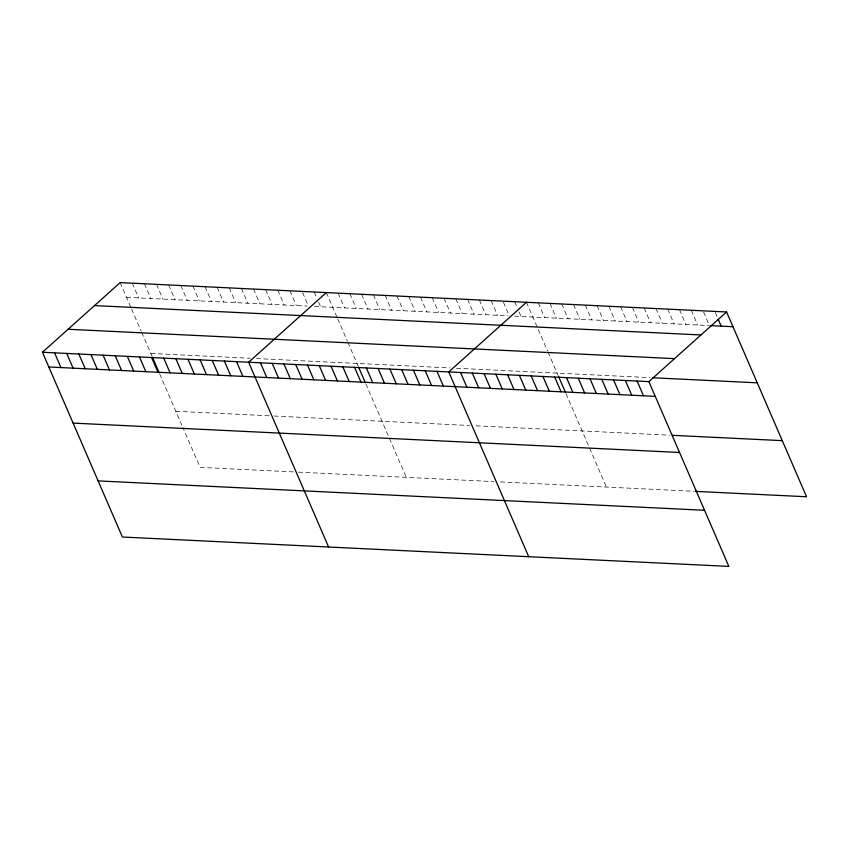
<?xml version="1.0" encoding="UTF-8"?>
<svg xmlns="http://www.w3.org/2000/svg" width="849" height="849" viewBox="0 0 849 849"><rect width="100%" height="100%" fill="white"/><g stroke="black" fill="none" stroke-linecap="round" stroke-linejoin="round"><path stroke-width="0.64" stroke-dasharray="4.25 3.18" d="M126.533 297.341L307.253 306.096M314.533 306.447L507.989 315.817M514.536 316.136L709.424 325.57M150.814 353.449L250.275 358.267M256.334 358.565L449.874 367.935M456.412 368.254L649.994 377.625M175.839 411.266L269.229 415.787M274.078 416.021L469.656 425.498M476.193 425.816L669.776 435.187M293.51 471.906L200.12 467.375L182.917 427.631M298.36 472.14L493.938 481.606M500.475 481.924L694.058 491.306M715.314 312.538L717.267 317.07M703.534 311.965L708.936 324.435M691.277 310.267L697.655 324.997M679.508 309.694L685.875 324.435M667.728 309.121L674.106 323.862M655.959 308.558L662.337 323.289M644.189 307.985L650.567 322.716M632.42 307.412L638.788 322.153M620.64 306.85L627.018 321.58M608.871 306.277L615.249 321.007M597.102 305.704L603.48 320.444M585.332 305.131L591.7 319.871M573.553 304.568L579.931 319.298M561.783 303.995L568.161 318.725M550.014 303.422L556.392 318.163M538.245 302.849L544.612 317.59M526.465 302.286L547.52 350.924M548.019 352.091L558.164 375.545M565.986 393.607L606.43 487.061M514.696 301.713L517.147 307.38M519.11 311.912L521.074 316.444M503.415 302.276L508.806 314.746M491.157 300.578L497.525 315.308M479.377 300.005L485.755 314.735M467.608 299.432L473.986 314.172M455.839 298.859L462.217 313.599M444.069 298.296L450.437 313.026M432.29 297.723L438.668 312.453M420.52 297.15L426.898 311.891M408.751 296.577L415.129 311.318M396.982 296.014L403.349 310.745M385.202 295.441L391.58 310.172M373.433 294.868L379.811 309.609M361.663 294.306L368.042 309.036M349.894 293.733L356.262 308.463M338.114 293.16L344.492 307.9M326.345 292.587L337.276 317.844M337.785 319.012L347.39 341.224M347.899 342.391L358.045 365.845M365.866 383.918L406.3 477.361M314.215 292.003L316.666 297.67M318.63 302.202L320.593 306.733M302.584 292.544L308.463 306.149M289.965 290.825L296.333 305.566M277.835 290.241L284.203 304.971M265.705 289.658L272.083 304.388M253.575 289.063L259.953 303.804M241.445 288.48L247.823 303.21M229.315 287.896L235.693 302.626M217.185 287.302L223.563 302.042M205.055 286.718L211.433 301.448M192.935 286.124L199.303 300.864M180.805 285.54L187.183 300.281M168.675 284.956L175.053 299.686M156.545 284.362L162.923 299.103M144.415 283.778L150.793 298.519M132.285 283.195L138.663 297.925M120.155 282.6L131.086 307.858M131.595 309.025L141.21 331.237M141.709 332.405L151.865 355.858M159.676 373.931L181.909 425.296"/><path stroke-width="1.27" d="M42.45 352.25L648.88 381.626L728.845 566.4L122.405 537.024L42.45 352.25L120.155 282.6L726.595 311.976L806.55 496.75L695.373 491.369M326.345 292.587L248.64 362.236L328.595 547.011M526.465 302.286L448.76 371.926L528.715 556.7M648.88 381.626L726.595 311.976M710.73 325.634L732.963 326.716M94.515 305.587L700.945 334.962M68.09 329.263L674.531 358.639M652.616 377.752L757.255 382.825M48.828 366.98L655.258 396.356M672.397 435.314L782.269 440.642M73.11 423.099L679.54 452.475M98.123 480.905L704.564 510.281M718.254 319.341L721.194 326.143M637.111 381.052L643.489 395.783M625.342 380.479L631.72 395.22M613.562 379.917L619.94 394.647M601.792 379.344L608.171 394.074M590.023 378.771L596.401 393.512M578.254 378.198L584.632 392.938M566.474 377.635L572.852 392.365M558.695 376.744L565.466 392.408M554.705 377.062L561.083 391.792M542.936 376.489L549.314 391.23M531.166 375.916L537.544 390.657M519.386 375.354L525.764 390.084M507.617 374.78L513.995 389.511M495.848 374.207L502.226 388.948M484.079 373.645L490.457 388.375M472.299 373.072L478.677 387.802M460.529 372.499L466.908 387.24M436.991 371.363L443.369 386.093M425.211 370.79L431.589 385.52M413.442 370.217L419.82 384.958M401.673 369.644L408.051 384.385M389.903 369.082L396.281 383.812M378.123 368.508L384.501 383.239M366.354 367.935L372.732 382.676M358.565 367.055L365.346 382.708M354.585 367.373L360.963 382.103M342.816 366.8L349.194 381.53M331.036 366.227L337.414 380.968M319.266 365.654L325.645 380.394M307.497 365.091L313.875 379.821M295.728 364.518L302.106 379.248M283.948 363.945L290.326 378.686M272.179 363.372L278.557 378.113M260.41 362.81L266.788 377.54M236.51 361.653L242.888 376.383M224.38 361.058L230.758 375.799M212.25 360.475L218.628 375.205M200.12 359.891L206.498 374.621M187.99 359.297L194.368 374.038M175.87 358.713L182.238 373.443M163.74 358.119L170.108 372.86M152.385 357.068L159.156 372.722M151.61 357.535L157.988 372.276M139.48 356.951L145.858 371.682M127.35 356.357L133.728 371.098M115.22 355.773L121.598 370.514M103.09 355.19L109.468 369.92M90.96 354.595L97.338 369.336M78.84 354.012L85.208 368.742M66.71 353.428L73.088 368.158M54.58 352.834L60.958 367.575"/></g></svg>
